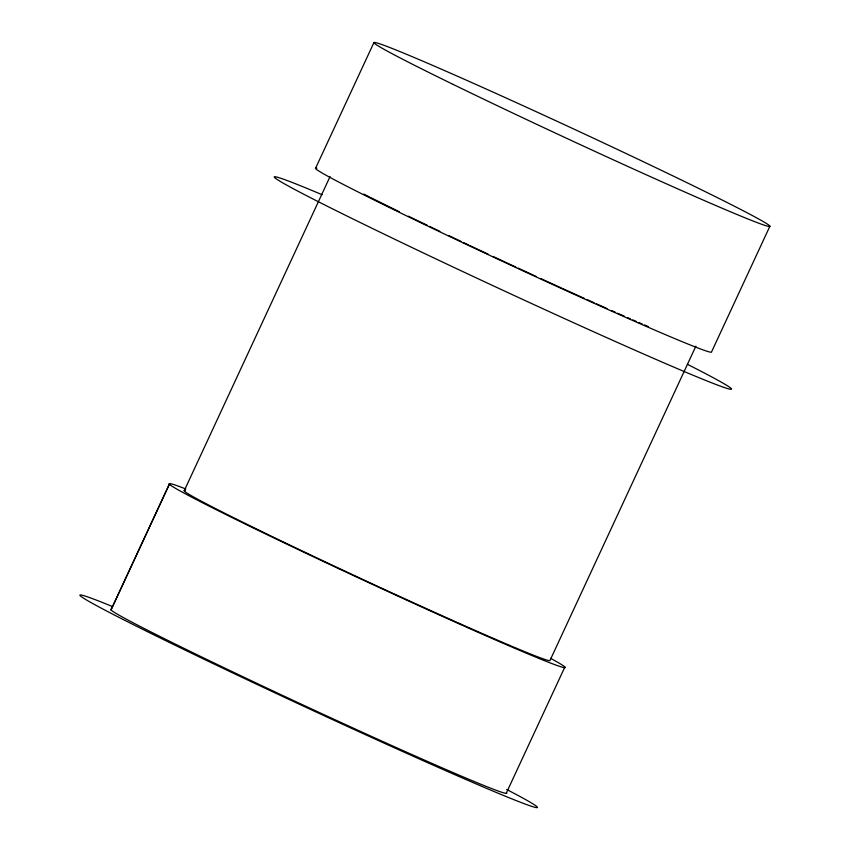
<?xml version="1.0" encoding="UTF-8"?>
<svg xmlns="http://www.w3.org/2000/svg" width="850" height="850" viewBox="0 0 850 850"><rect width="100%" height="100%" fill="white"/><g stroke="black" fill="none" stroke-linecap="round" stroke-linejoin="round"><path stroke-width="1.27" d="M315.509 168.406L373.873 42.681M110.978 609.928L169.341 484.203M169.702 483.544L111.339 609.269A218.312 5.716 24.9 0 0 306 706.35A218.312 5.716 24.9 0 0 506.526 792.721M184.184 490.832L330.044 176.598M695.895 346.141L550.035 660.376A201.673 5.281 24.9 0 1 357.382 576.906A201.673 5.281 24.9 0 1 185.459 490.663M506.164 793.379L564.878 667.006M769.909 226.206L711.546 351.932A218.312 5.716 24.9 0 1 503.009 261.577A218.312 5.716 24.9 0 1 316.891 168.215M506.632 789.459A252.089 6.598 24.9 0 1 454.984 774.743A252.089 6.598 24.9 0 1 160.012 637.872A252.089 6.598 24.9 0 1 112.54 606.581M687.438 364.31A252.089 6.598 24.9 0 1 654.628 358.828A252.089 6.598 24.9 0 1 346.715 215.889A252.089 6.598 24.9 0 1 322.065 194.692M648.263 326.591A201.673 5.281 24.9 0 1 644.47 324.955M642.228 323.988A201.673 5.281 24.9 0 1 638.775 322.501M636.427 321.481A201.673 5.281 24.9 0 1 632.836 319.908M630.392 318.846A201.673 5.281 24.9 0 1 627.916 317.762M624.452 316.243A201.673 5.281 24.9 0 1 617.61 313.225M615.273 312.194A201.673 5.281 24.9 0 1 611.734 310.622M606.942 308.497A201.673 5.281 24.9 0 1 596.456 303.811M594.065 302.749A201.673 5.281 24.9 0 1 586.829 299.498M584.449 298.424A201.673 5.281 24.9 0 1 563.051 288.734M561.893 288.214A201.673 5.281 24.9 0 1 540.812 278.577M536.084 276.399A201.673 5.281 24.9 0 1 518.171 268.132M515.78 267.027A201.673 5.281 24.9 0 1 493.074 256.456M488.325 254.246A201.673 5.281 24.9 0 1 469.519 245.406M468.361 244.853A201.673 5.281 24.9 0 1 463.494 242.558M461.072 241.411A201.673 5.281 24.9 0 1 449.119 235.737M439.801 231.296A201.673 5.281 24.9 0 1 429.558 226.387M427.327 225.314A201.673 5.281 24.9 0 1 408.51 216.229M399.224 211.692A201.673 5.281 24.9 0 1 370.834 197.625M369.771 197.094A201.673 5.281 24.9 0 1 363.821 194.076M550.566 658.325A218.312 5.716 24.9 0 1 364.363 580.635A218.312 5.716 24.9 0 1 185.799 488.984M453.273 84.479A218.312 5.716 24.9 0 0 768.528 226.398A218.312 5.716 24.9 0 0 493.861 92.469A218.312 5.716 24.9 0 0 453.273 84.479"/></g></svg>
